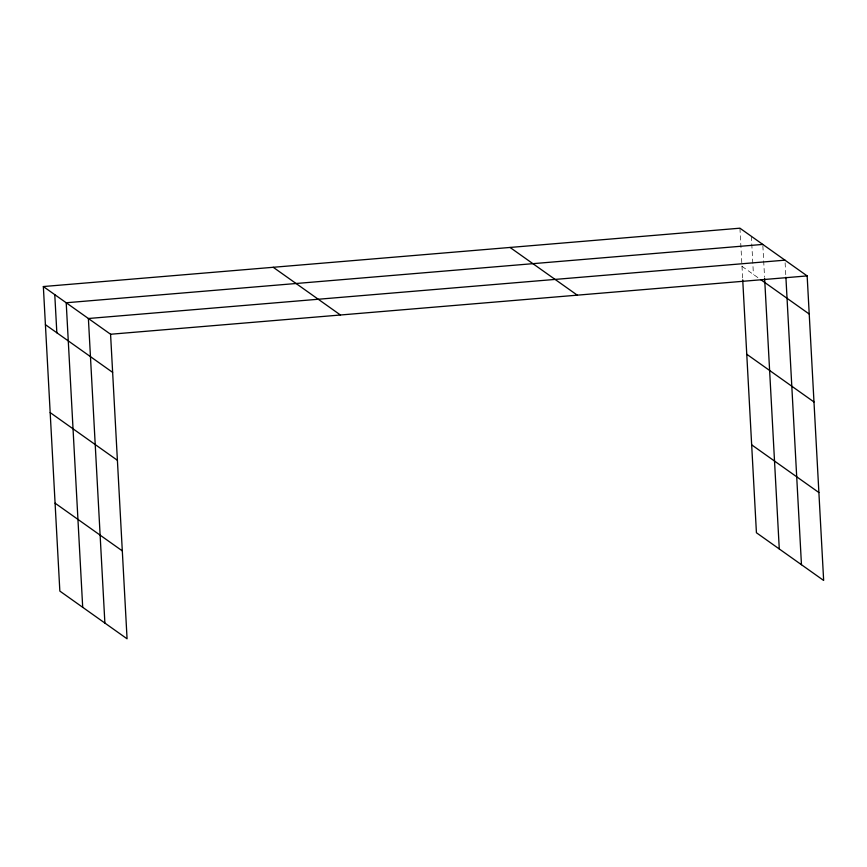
<?xml version="1.0" encoding="UTF-8"?>
<svg xmlns="http://www.w3.org/2000/svg" width="867" height="867" viewBox="0 0 867 867"><rect width="100%" height="100%" fill="white"/><g stroke="black" fill="none" stroke-linecap="round" stroke-linejoin="round"><path stroke-width="0.65" stroke-dasharray="4.33 3.25" d="M742 266.332L759.655 278.871M785.112 262.799L785.827 275.944M762.862 245.74L764.564 277.288M751.364 236.312L753.423 274.438M739.93 228.194L742.661 278.502"/><path stroke-width="1.3" d="M43.35 286.543L110.575 334.25L127.07 638.806L59.845 591.088L43.35 286.543L739.93 228.194L807.155 275.912L823.65 580.457L756.425 532.75L742.726 279.857M762.787 244.418L66.206 302.756L82.701 607.312M784.971 260.165L88.391 318.503L104.885 623.059M110.575 334.25L807.155 275.912M760.695 279.608L809.225 314.038M746.758 354.245L813.983 401.963M510.056 247.453L577.281 295.159M751.667 444.836L818.892 492.543M273.224 267.285L340.449 315.003M45.42 324.67L112.634 372.387M50.178 412.594L117.403 460.301M55.087 503.174L122.301 550.881M785.903 277.256L801.466 564.72M764.64 278.61L779.281 548.974M54.773 294.65L56.843 332.787"/></g></svg>
